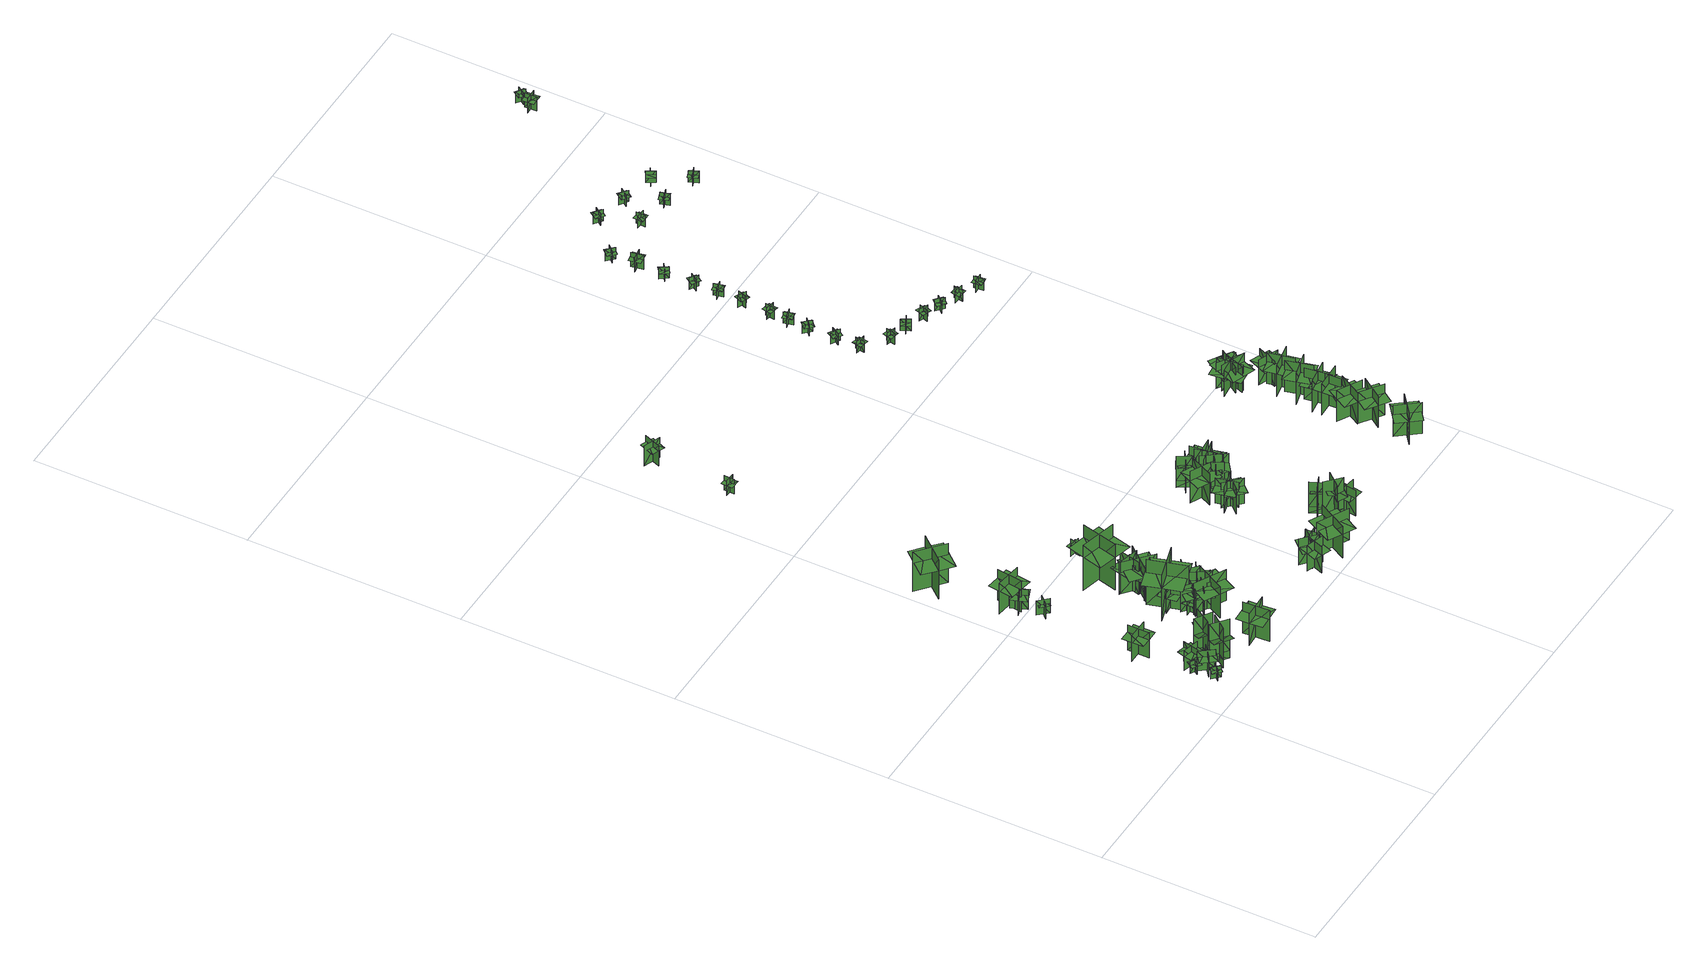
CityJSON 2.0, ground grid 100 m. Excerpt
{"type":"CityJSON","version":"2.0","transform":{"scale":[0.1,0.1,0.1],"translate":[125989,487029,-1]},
"CityObjects":{
"tree1":{"type":"SolitaryVegetationObject","geometry":[{"type":"MultiSurface","lod":"1","boundaries":[[[0,1,2]],[[0,2,3]],[[4,5,6]],[[4,6,7]],[[8,9,10]],[[8,10,11]],[[8,11,12]],[[8,12,13]]]}]},
"tree2":{"type":"SolitaryVegetationObject","geometry":[{"type":"MultiSurface","lod":"1","boundaries":[[[14,15,16]],[[14,16,17]],[[18,19,20]],[[18,20,21]],[[22,23,24]],[[22,24,25]],[[22,25,26]],[[22,26,27]]]}]},
"tree3":{"type":"SolitaryVegetationObject","geometry":[{"type":"MultiSurface","lod":"1","boundaries":[[[28,29,30]],[[28,30,31]],[[32,33,34]],[[32,34,35]],[[36,37,38]],[[36,38,39]],[[36,39,40]],[[36,40,41]]]}]},
"tree4":{"type":"SolitaryVegetationObject","geometry":[{"type":"MultiSurface","lod":"1","boundaries":[[[42,43,44]],[[42,44,45]],[[46,47,48]],[[46,48,49]],[[50,51,52]],[[50,52,53]],[[50,53,54]],[[50,54,55]]]}]},
"tree5":{"type":"SolitaryVegetationObject","geometry":[{"type":"MultiSurface","lod":"1","boundaries":[[[56,57,58]],[[56,58,59]],[[60,61,62]],[[60,62,63]],[[64,65,66]],[[64,66,67]],[[64,67,68]],[[64,68,69]]]}]},
"tree6":{"type":"SolitaryVegetationObject","geometry":[{"type":"MultiSurface","lod":"1","boundaries":[[[70,71,72]],[[70,72,73]],[[74,75,76]],[[74,76,77]],[[78,79,75]],[[78,75,74]],[[80,81,71]],[[80,71,70]],[[82,83,84]],[[82,84,85]],[[86,87,88]],[[86,88,89]]]}]},
"tree7":{"type":"SolitaryVegetationObject","geometry":[{"type":"MultiSurface","lod":"1","boundaries":[[[90,91,92]],[[90,92,93]],[[94,95,96]],[[94,96,97]],[[98,99,95]],[[98,95,94]],[[100,101,91]],[[100,91,90]],[[102,103,104]],[[102,104,105]],[[106,107,108]],[[106,108,109]]]}]},
"tree8":{"type":"SolitaryVegetationObject","geometry":[{"type":"MultiSurface","lod":"1","boundaries":[[[110,111,112]],[[110,112,113]],[[114,115,116]],[[114,116,117]],[[118,119,120]],[[118,120,121]],[[118,121,122]],[[118,122,123]]]}]},
"tree9":{"type":"SolitaryVegetationObject","geometry":[{"type":"MultiSurface","lod":"1","boundaries":[[[124,125,126]],[[124,126,127]],[[128,129,130]],[[128,130,131]],[[132,133,134]],[[132,134,135]],[[132,135,136]],[[132,136,137]]]}]},
"tree10":{"type":"SolitaryVegetationObject","geometry":[{"type":"MultiSurface","lod":"1","boundaries":[[[138,139,140]],[[138,140,141]],[[142,143,144]],[[142,144,145]],[[146,147,148]],[[146,148,149]],[[146,149,150]],[[146,150,151]]]}]},
"tree11":{"type":"SolitaryVegetationObject","geometry":[{"type":"MultiSurface","lod":"1","boundaries":[[[152,153,154]],[[152,154,155]],[[156,157,158]],[[156,158,159]],[[160,161,162]],[[160,162,163]],[[160,163,164]],[[160,164,165]]]}]},
"tree12":{"type":"SolitaryVegetationObject","geometry":[{"type":"MultiSurface","lod":"1","boundaries":[[[166,167,168]],[[166,168,169]],[[170,171,172]],[[170,172,173]],[[174,175,176]],[[174,176,177]],[[174,177,178]],[[174,178,179]]]}]},
"tree13":{"type":"SolitaryVegetationObject","geometry":[{"type":"MultiSurface","lod":"1","boundaries":[[[180,181,182]],[[180,182,183]],[[184,185,186]],[[184,186,187]],[[188,189,190]],[[188,190,191]],[[188,192,193]],[[188,193,189]]]}]},
"tree14":{"type":"SolitaryVegetationObject","geometry":[{"type":"MultiSurface","lod":"1","boundaries":[[[194,195,196]],[[194,196,197]],[[198,199,200]],[[198,200,201]],[[202,203,204]],[[202,204,205]],[[202,206,207]],[[202,207,203]]]}]},
"tree15":{"type":"SolitaryVegetationObject","geometry":[{"type":"MultiSurface","lod":"1","boundaries":[[[208,209,210]],[[208,210,211]],[[212,213,214]],[[212,214,215]],[[216,217,218]],[[216,218,219]],[[216,219,220]],[[216,220,221]]]}]},
"tree16":{"type":"SolitaryVegetationObject","geometry":[{"type":"MultiSurface","lod":"1","boundaries":[[[222,223,224]],[[222,224,225]],[[226,227,228]],[[226,228,229]],[[230,231,232]],[[230,232,233]],[[230,233,234]],[[230,234,235]]]}]},
"tree17":{"type":"SolitaryVegetationObject","geometry":[{"type":"MultiSurface","lod":"1","boundaries":[[[236,237,238]],[[236,238,239]],[[240,241,242]],[[240,242,243]],[[244,245,246]],[[244,246,247]],[[244,247,248]],[[244,248,249]]]}]},
"tree18":{"type":"SolitaryVegetationObject","geometry":[{"type":"MultiSurface","lod":"1","boundaries":[[[250,251,252]],[[250,252,253]],[[254,255,256]],[[254,256,257]],[[258,259,260]],[[258,260,261]],[[258,262,263]],[[258,263,259]]]}]},
"tree19":{"type":"SolitaryVegetationObject","geometry":[{"type":"MultiSurface","lod":"1","boundaries":[[[264,265,266]],[[264,266,267]],[[268,269,270]],[[268,270,271]],[[272,273,274]],[[272,274,275]],[[272,275,276]],[[272,276,277]]]}]},
"tree20":{"type":"SolitaryVegetationObject","geometry":[{"type":"MultiSurface","lod":"1","boundaries":[[[278,279,280]],[[278,280,281]],[[282,283,284]],[[282,284,285]],[[286,287,288]],[[286,288,289]],[[286,290,291]],[[286,291,287]]]}]},
"tree21":{"type":"SolitaryVegetationObject","geometry":[{"type":"MultiSurface","lod":"1","boundaries":[[[292,293,294]],[[292,294,295]],[[296,297,298]],[[296,298,299]],[[300,301,302]],[[300,302,303]],[[300,303,304]],[[300,304,305]]]}]},
"tree22":{"type":"SolitaryVegetationObject","geometry":[{"type":"MultiSurface","lod":"1","boundaries":[[[306,307,308]],[[306,308,309]],[[310,311,312]],[[310,312,313]],[[314,315,316]],[[314,316,317]],[[314,317,318]],[[314,318,319]]]}]},
"tree23":{"type":"SolitaryVegetationObject","geometry":[{"type":"MultiSurface","lod":"1","boundaries":[[[320,321,322]],[[320,322,323]],[[324,325,326]],[[324,326,327]],[[328,329,330]],[[328,330,331]],[[328,331,332]],[[328,332,333]]]}]},
"tree24":{"type":"SolitaryVegetationObject","geometry":[{"type":"MultiSurface","lod":"1","boundaries":[[[334,335,336]],[[334,336,337]],[[338,339,340]],[[338,340,341]],[[342,343,344]],[[342,344,345]],[[342,345,346]],[[342,346,347]]]}]},
"tree25":{"type":"SolitaryVegetationObject","geometry":[{"type":"MultiSurface","lod":"1","boundaries":[[[348,349,350]],[[348,350,351]],[[352,353,354]],[[352,354,355]],[[356,357,358]],[[356,358,359]],[[356,360,361]],[[356,361,357]]]}]},
"tree26":{"type":"SolitaryVegetationObject","geometry":[{"type":"MultiSurface","lod":"1","boundaries":[[[362,363,364]],[[362,364,365]],[[366,367,368]],[[366,368,369]],[[370,371,372]],[[370,372,373]],[[370,373,374]],[[370,374,375]]]}]},
"tree27":{"type":"SolitaryVegetationObject","geometry":[{"type":"MultiSurface","lod":"1","boundaries":[[[376,377,378]],[[376,378,379]],[[380,381,382]],[[380,382,383]],[[384,385,386]],[[384,386,387]],[[384,388,389]],[[384,389,385]]]}]},
"tree28":{"type":"SolitaryVegetationObject","geometry":[{"type":"MultiSurface","lod":"1","boundaries":[[[390,391,392]],[[390,392,393]],[[394,395,396]],[[394,396,397]],[[398,399,400]],[[398,400,401]],[[398,401,402]],[[398,402,403]]]}]},
"tree29":{"type":"SolitaryVegetationObject","geometry":[{"type":"MultiSurface","lod":"1","boundaries":[[[404,405,406]],[[404,406,407]],[[408,409,410]],[[408,410,411]],[[412,413,414]],[[412,414,415]],[[412,415,416]],[[412,416,417]]]}]},
"tree30":{"type":"SolitaryVegetationObject","geometry":[{"type":"MultiSurface","lod":"1","boundaries":[[[418,419,420]],[[418,420,421]],[[422,423,424]],[[422,424,425]],[[426,427,428]],[[426,428,429]],[[426,430,431]],[[426,431,427]]]}]},
"tree31":{"type":"SolitaryVegetationObject","geometry":[{"type":"MultiSurface","lod":"1","boundaries":[[[432,433,434]],[[432,434,435]],[[436,437,438]],[[436,438,439]],[[440,441,442]],[[440,442,443]],[[440,444,445]],[[440,445,441]]]}]},
"tree32":{"type":"SolitaryVegetationObject","geometry":[{"type":"MultiSurface","lod":"1","boundaries":[[[446,447,448]],[[446,448,449]],[[450,451,452]],[[450,452,453]],[[454,455,456]],[[454,456,457]],[[454,458,459]],[[454,459,455]]]}]},
"tree33":{"type":"SolitaryVegetationObject","geometry":[{"type":"MultiSurface","lod":"1","boundaries":[[[460,461,462]],[[460,462,463]],[[464,465,466]],[[464,466,467]],[[468,469,470]],[[468,470,471]],[[468,472,473]],[[468,473,469]]]}]},
"tree34":{"type":"SolitaryVegetationObject","geometry":[{"type":"MultiSurface","lod":"1","boundaries":[[[474,475,476]],[[474,476,477]],[[478,479,480]],[[478,480,481]],[[482,483,484]],[[482,484,485]],[[482,486,487]],[[482,487,483]]]}]},
"tree35":{"type":"SolitaryVegetationObject","geometry":[{"type":"MultiSurface","lod":"1","boundaries":[[[488,489,490]],[[488,490,491]],[[492,493,494]],[[492,494,495]],[[496,497,498]],[[496,498,499]],[[496,499,500]],[[496,500,501]]]}]},
"tree36":{"type":"SolitaryVegetationObject","geometry":[{"type":"MultiSurface","lod":"1","boundaries":[[[502,503,504]],[[502,504,505]],[[506,507,508]],[[506,508,509]],[[510,511,512]],[[510,512,513]],[[510,513,514]],[[510,514,515]]]}]},
"tree37":{"type":"SolitaryVegetationObject","geometry":[{"type":"MultiSurface","lod":"1","boundaries":[[[516,517,518]],[[516,518,519]],[[520,521,522]],[[520,522,523]],[[524,525,526]],[[524,526,527]],[[524,527,528]],[[524,528,529]]]}]},
"tree38":{"type":"SolitaryVegetationObject","geometry":[{"type":"MultiSurface","lod":"1","boundaries":[[[530,531,532]],[[530,532,533]],[[534,535,536]],[[534,536,537]],[[538,539,535]],[[538,535,534]],[[540,541,531]],[[540,531,530]],[[542,543,544]],[[542,544,545]],[[546,547,548]],[[546,548,549]]]}]},
"tree39":{"type":"SolitaryVegetationObject","geometry":[{"type":"MultiSurface","lod":"1","boundaries":[[[550,551,552]],[[550,552,553]],[[554,555,556]],[[554,556,557]],[[558,559,560]],[[558,560,561]],[[558,561,562]],[[558,562,563]]]}]},
"tree40":{"type":"SolitaryVegetationObject","geometry":[{"type":"MultiSurface","lod":"1","boundaries":[[[564,565,566]],[[564,566,567]],[[568,569,570]],[[568,570,571]],[[572,573,569]],[[572,569,568]],[[574,575,565]],[[574,565,564]],[[576,577,578]],[[576,578,579]],[[580,581,582]],[[580,582,583]]]}]},
"tree41":{"type":"SolitaryVegetationObject","geometry":[{"type":"MultiSurface","lod":"1","boundaries":[[[584,585,586]],[[584,586,587]],[[588,589,590]],[[588,590,591]],[[592,593,589]],[[592,589,588]],[[594,595,585]],[[594,585,584]],[[596,597,598]],[[596,598,599]],[[600,601,602]],[[600,602,603]]]}]},
"tree42":{"type":"SolitaryVegetationObject","geometry":[{"type":"MultiSurface","lod":"1","boundaries":[[[604,605,606]],[[604,606,607]],[[608,609,610]],[[608,610,611]],[[612,613,614]],[[612,614,615]],[[612,615,616]],[[612,616,617]]]}]},
"tree43":{"type":"SolitaryVegetationObject","geometry":[{"type":"MultiSurface","lod":"1","boundaries":[[[618,619,620]],[[618,620,621]],[[622,623,624]],[[622,624,625]],[[626,627,623]],[[626,623,622]],[[628,629,619]],[[628,619,618]],[[630,631,632]],[[630,632,633]],[[634,635,636]],[[634,636,637]]]}]},
"tree44":{"type":"SolitaryVegetationObject","geometry":[{"type":"MultiSurface","lod":"1","boundaries":[[[638,639,640]],[[638,640,641]],[[642,643,644]],[[642,644,645]],[[646,647,648]],[[646,648,649]],[[646,649,650]],[[646,650,651]]]}]},
"tree45":{"type":"SolitaryVegetationObject","geometry":[{"type":"MultiSurface","lod":"1","boundaries":[[[652,653,654]],[[652,654,655]],[[656,657,658]],[[656,658,659]],[[660,661,662]],[[660,662,663]],[[660,663,664]],[[660,664,665]]]}]},
"tree46":{"type":"SolitaryVegetationObject","geometry":[{"type":"MultiSurface","lod":"1","boundaries":[[[666,667,668]],[[666,668,669]],[[670,671,672]],[[670,672,673]],[[674,675,676]],[[674,676,677]],[[674,677,678]],[[674,678,679]]]}]},
"tree47":{"type":"SolitaryVegetationObject","geometry":[{"type":"MultiSurface","lod":"1","boundaries":[[[680,681,682]],[[680,682,683]],[[684,685,686]],[[684,686,687]],[[688,689,690]],[[688,690,691]],[[688,691,692]],[[688,692,693]]]}]},
"tree48":{"type":"SolitaryVegetationObject","geometry":[{"type":"MultiSurface","lod":"1","boundaries":[[[694,695,696]],[[694,696,697]],[[698,699,700]],[[698,700,701]],[[702,703,704]],[[702,704,705]],[[702,705,706]],[[702,706,707]]]}]},
"tree49":{"type":"SolitaryVegetationObject","geometry":[{"type":"MultiSurface","lod":"1","boundaries":[[[708,709,710]],[[708,710,711]],[[712,713,714]],[[712,714,715]],[[716,717,718]],[[716,718,719]],[[716,719,720]],[[716,720,721]]]}]},
"tree50":{"type":"SolitaryVegetationObject","geometry":[{"type":"MultiSurface","lod":"1","boundaries":[[[722,723,724]],[[722,724,725]],[[726,727,728]],[[726,728,729]],[[730,731,732]],[[730,732,733]],[[730,733,734]],[[730,734,735]]]}]},
"tree51":{"type":"SolitaryVegetationObject","geometry":[{"type":"MultiSurface","lod":"1","boundaries":[[[736,737,738]],[[736,738,739]],[[740,741,742]],[[740,742,743]],[[744,745,746]],[[744,746,747]],[[744,747,748]],[[744,748,749]]]}]},
"tree52":{"type":"SolitaryVegetationObject","geometry":[{"type":"MultiSurface","lod":"1","boundaries":[[[750,751,752]],[[750,752,753]],[[754,755,756]],[[754,756,757]],[[758,759,760]],[[758,760,761]],[[758,761,762]],[[758,762,763]]]}]},
"tree53":{"type":"SolitaryVegetationObject","geometry":[{"type":"MultiSurface","lod":"1","boundaries":[[[764,765,766]],[[764,766,767]],[[768,769,770]],[[768,770,771]],[[772,773,774]],[[772,774,775]],[[772,775,776]],[[772,776,777]]]}]},
"tree54":{"type":"SolitaryVegetationObject","geometry":[{"type":"MultiSurface","lod":"1","boundaries":[[[778,779,780]],[[778,780,781]],[[782,783,784]],[[782,784,785]],[[786,787,788]],[[786,788,789]],[[786,789,790]],[[786,790,791]]]}]},
"tree55":{"type":"SolitaryVegetationObject","geometry":[{"type":"MultiSurface","lod":"1","boundaries":[[[792,793,794]],[[792,794,795]],[[796,797,798]],[[796,798,799]],[[800,801,802]],[[800,802,803]],[[800,803,804]],[[800,804,805]]]}]},
"tree56":{"type":"SolitaryVegetationObject","geometry":[{"type":"MultiSurface","lod":"1","boundaries":[[[806,807,808]],[[806,808,809]],[[810,811,812]],[[810,812,813]],[[814,815,816]],[[814,816,817]],[[814,817,818]],[[814,818,819]]]}]},
"tree57":{"type":"SolitaryVegetationObject","geometry":[{"type":"MultiSurface","lod":"1","boundaries":[[[820,821,822]],[[820,822,823]],[[824,825,826]],[[824,826,827]],[[828,829,830]],[[828,830,831]],[[828,831,832]],[[828,832,833]]]}]},
"tree58":{"type":"SolitaryVegetationObject","geometry":[{"type":"MultiSurface","lod":"1","boundaries":[[[834,835,836]],[[834,836,837]],[[838,839,840]],[[838,840,841]],[[842,843,844]],[[842,844,845]],[[842,845,846]],[[842,846,847]]]}]},
"tree59":{"type":"SolitaryVegetationObject","geometry":[{"type":"MultiSurface","lod":"1","boundaries":[[[848,849,850]],[[848,850,851]],[[852,853,854]],[[852,854,855]],[[856,857,858]],[[856,858,859]],[[856,859,860]],[[856,860,861]]]}]},
"tree60":{"type":"SolitaryVegetationObject","geometry":[{"type":"MultiSurface","lod":"1","boundaries":[[[862,863,864]],[[862,864,865]],[[866,867,868]],[[866,868,869]],[[870,871,872]],[[870,872,873]],[[870,873,874]],[[870,874,875]]]}]},
"tree61":{"type":"SolitaryVegetationObject","geometry":[{"type":"MultiSurface","lod":"1","boundaries":[[[876,877,878]],[[876,878,879]],[[880,881,882]],[[880,882,883]],[[884,885,886]],[[884,886,887]],[[884,887,888]],[[884,888,889]]]}]},
"tree62":{"type":"SolitaryVegetationObject","geometry":[{"type":"MultiSurface","lod":"1","boundaries":[[[890,891,892]],[[890,892,893]],[[894,895,896]],[[894,896,897]],[[898,899,900]],[[898,900,901]],[[898,901,902]],[[898,902,903]]]}]},
"tree63":{"type":"SolitaryVegetationObject","geometry":[{"type":"MultiSurface","lod":"1","boundaries":[[[904,905,906]],[[904,906,907]],[[908,909,910]],[[908,910,911]],[[912,913,914]],[[912,914,915]],[[912,915,916]],[[912,916,917]]]}]},
"tree64":{"type":"SolitaryVegetationObject","geometry":[{"type":"MultiSurface","lod":"1","boundaries":[[[918,919,920]],[[918,920,921]],[[922,923,924]],[[922,924,925]],[[926,927,928]],[[926,928,929]],[[926,929,930]],[[926,930,931]]]}]},
"tree65":{"type":"SolitaryVegetationObject","geometry":[{"type":"MultiSurface","lod":"1","boundaries":[[[932,933,934]],[[932,934,935]],[[936,937,938]],[[936,938,939]],[[940,941,942]],[[940,942,943]],[[940,943,944]],[[940,944,945]]]}]},
"tree66":{"type":"SolitaryVegetationObject","geometry":[{"type":"MultiSurface","lod":"1","boundaries":[[[946,947,948]],[[946,948,949]],[[950,951,952]],[[950,952,953]],[[954,955,956]],[[954,956,957]],[[954,957,958]],[[954,958,959]]]}]},
"tree67":{"type":"SolitaryVegetationObject","geometry":[{"type":"MultiSurface","lod":"1","boundaries":[[[960,961,962]],[[960,962,963]],[[964,965,966]],[[964,966,967]],[[968,969,970]],[[968,970,971]],[[968,971,972]],[[968,972,973]]]}]},
"tree68":{"type":"SolitaryVegetationObject","geometry":[{"type":"MultiSurface","lod":"1","boundaries":[[[974,975,976]],[[974,976,977]],[[978,979,980]],[[978,980,981]],[[982,983,984]],[[982,984,985]],[[982,985,986]],[[982,986,987]]]}]},
"tree69":{"type":"SolitaryVegetationObject","geometry":[{"type":"MultiSurface","lod":"1","boundaries":[[[988,989,990]],[[988,990,991]],[[992,993,994]],[[992,994,995]],[[996,997,998]],[[996,998,999]],[[996,999,1000]],[[996,1000,1001]]]}]},
"tree70":{"type":"SolitaryVegetationObject","geometry":[{"type":"MultiSurface","lod":"1","boundaries":[[[1002,1003,1004]],[[1002,1004,1005]],[[1006,1007,1008]],[[1006,1008,1009]],[[1010,1011,1012]],[[1010,1012,1013]],[[1010,1013,1014]],[[1010,1014,1015]]]}]},
"tree71":{"type":"SolitaryVegetationObject","geometry":[{"type":"MultiSurface","lod":"1","boundaries":[[[1016,1017,1018]],[[1016,1018,1019]],[[1020,1021,1022]],[[1020,1022,1023]],[[1024,1025,1026]],[[1024,1026,1027]],[[1024,1027,1028]],[[1024,1028,1029]]]}]},
"tree72":{"type":"SolitaryVegetationObject","geometry":[{"type":"MultiSurface","lod":"1","boundaries":[[[1030,1031,1032]],[[1030,1032,1033]],[[1034,1035,1036]],[[1034,1036,1037]],[[1038,1039,1040]],[[1038,1040,1041]],[[1038,1041,1042]],[[1038,1042,1043]]]}]},
"tree73":{"type":"SolitaryVegetationObject","geometry":[{"type":"MultiSurface","lod":"1","boundaries":[[[1044,1045,1046]],[[1044,1046,1047]],[[1048,1049,1050]],[[1048,1050,1051]],[[1052,1053,1054]],[[1052,1054,1055]],[[1052,1055,1056]],[[1052,1056,1057]]]}]},
"tree74":{"type":"SolitaryVegetationObject","geometry":[{"type":"MultiSurface","lod":"1","boundaries":[[[1058,1059,1060]],[[1058,1060,1061]],[[1062,1063,1064]],[[1062,1064,1065]],[[1066,1067,1068]],[[1066,1068,1069]],[[1066,1069,1070]],[[1066,1070,1071]]]}]},
"tree75":{"type":"SolitaryVegetationObject","geometry":[{"type":"MultiSurface","lod":"1","boundaries":[[[1072,1073,1074]],[[1072,1074,1075]],[[1076,1077,1078]],[[1076,1078,1079]],[[1080,1081,1082]],[[1080,1082,1083]],[[1080,1083,1084]],[[1080,1084,1085]]]}]},
"tree76":{"type":"SolitaryVegetationObject","geometry":[{"type":"MultiSurface","lod":"1","boundaries":[[[1086,1087,1088]],[[1086,1088,1089]],[[1090,1091,1092]],[[1090,1092,1093]],[[1094,1095,1096]],[[1094,1096,1097]],[[1094,1097,1098]],[[1094,1098,1099]]]}]},
"tree77":{"type":"SolitaryVegetationObject","geometry":[{"type":"MultiSurface","lod":"1","boundaries":[[[1100,1101,1102]],[[1100,1102,1103]],[[1104,1105,1106]],[[1104,1106,1107]],[[1108,1109,1110]],[[1108,1110,1111]],[[1108,1111,1112]],[[1108,1112,1113]]]}]},
"tree78":{"type":"SolitaryVegetationObject","geometry":[{"type":"MultiSurface","lod":"1","boundaries":[[[1114,1115,1116]],[[1114,1116,1117]],[[1118,1119,1120]],[[1118,1120,1121]],[[1122,1123,1124]],[[1122,1124,1125]],[[1122,1125,1126]],[[1122,1126,1127]]]}]},
"tree79":{"type":"SolitaryVegetationObject","geometry":[{"type":"MultiSurface","lod":"1","boundaries":[[[1128,1129,1130]],[[1128,1130,1131]],[[1132,1133,1134]],[[1132,1134,1135]],[[1136,1137,1138]],[[1136,1138,1139]],[[1136,1139,1140]],[[1136,1140,1141]]]}]},
"tree80":{"type":"SolitaryVegetationObject","geometry":[{"type":"MultiSurface","lod":"1","boundaries":[[[1142,1143,1144]],[[1142,1144,1145]],[[1146,1147,1148]],[[1146,1148,1149]],[[1150,1151,1152]],[[1150,1152,1153]],[[1150,1153,1154]],[[1150,1154,1155]]]}]},
"tree81":{"type":"SolitaryVegetationObject","geometry":[{"type":"MultiSurface","lod":"1","boundaries":[[[1156,1157,1158]],[[1156,1158,1159]],[[1160,1161,1162]],[[1160,1162,1163]],[[1164,1165,1166]],[[1164,1166,1167]],[[1164,1167,1168]],[[1164,1168,1169]]]}]},
"tree82":{"type":"SolitaryVegetationObject","geometry":[{"type":"MultiSurface","lod":"1","boundaries":[[[1170,1171,1172]],[[1170,1172,1173]],[[1174,1175,1176]],[[1174,1176,1177]],[[1178,1179,1180]],[[1178,1180,1181]],[[1178,1181,1182]],[[1178,1182,1183]]]}]}
},
"vertices":[
[166,109,21],[197,141,21],[197,141,83],[166,109,83],[195,109,21],[164,140,21],[164,140,83],[195,109,83],[195,109,66],[211,125,66],[179,156,66],[164,140,66],[148,125,66],[180,94,66],
[155,231,20],[193,207,20],[193,207,81],[155,231,81],[162,202,20],[185,239,20],[185,239,81],[162,202,81],[162,202,64],[181,190,64],[204,228,64],[185,239,64],[166,251,64],[143,214,64],
[227,151,21],[179,212,21],[179,212,129],[227,151,129],[233,202,21],[172,154,21],[172,154,129],[233,202,129],[233,202,98],[209,232,98],[148,185,98],[172,154,98],[196,124,98],[257,171,98],
[190,215,19],[209,291,19],[209,291,127],[190,215,127],[234,242,19],[159,261,19],[159,261,127],[234,242,127],[234,242,97],[244,279,97],[169,298,97],[159,261,97],[150,223,97],[225,204,97],
[206,478,16],[106,477,16],[106,477,154],[206,478,154],[159,525,16],[159,425,16],[159,425,154],[159,525,154],[159,525,116],[109,525,116],[110,425,116],[159,425,116],[209,425,116],[209,525,116],
[316,136,62],[244,190,62],[245,192,233],[317,137,233],[307,203,63],[252,131,63],[253,131,233],[308,203,233],[308,203,17],[253,131,17],[317,137,17],[245,192,17],[316,136,145],[244,191,145],[216,154,162],[289,100,162],[254,184,172],[309,143,172],[329,170,182],[275,211,182],
[319,215,63],[243,264,63],[244,265,233],[320,217,233],[305,282,63],[256,206,63],[257,206,233],[306,282,233],[306,282,18],[257,206,18],[320,217,18],[244,265,18],[320,216,146],[243,265,146],[219,226,162],[295,177,162],[254,258,173],[311,222,173],[330,251,182],[272,287,182],
[201,913,19],[161,955,19],[161,955,97],[201,913,97],[201,951,19],[201,951,97],[160,910,97],[160,910,19],[201,951,73],[185,968,73],[151,936,73],[168,918,73],[185,901,73],[218,933,73],
[178,1002,16],[150,1074,16],[150,1074,124],[178,1002,124],[199,1049,16],[127,1020,16],[127,1020,124],[199,1049,124],[199,1049,94],[185,1085,94],[113,1056,94],[127,1020,94],[141,984,94],[213,1013,94],
[218,1077,14],[97,1093,14],[97,1093,183],[218,1077,183],[169,1141,14],[153,1021,14],[153,1021,183],[169,1141,183],[169,1141,136],[108,1149,136],[92,1029,136],[153,1021,136],[213,1013,136],[229,1134,136],
[480,167,15],[488,45,15],[488,45,184],[480,167,184],[426,106,15],[547,114,15],[547,114,184],[426,106,184],[426,106,137],[430,46,137],[551,53,137],[547,114,137],[544,175,137],[422,167,137],
[170,1372,9],[52,1473,9],[52,1473,224],[170,1372,224],[163,1475,9],[62,1357,9],[62,1357,224],[163,1475,224],[163,1475,164],[104,1525,164],[3,1407,164],[62,1357,164],[121,1307,164],[221,1425,164],
[498,116,17],[552,155,17],[552,155,128],[498,116,128],[548,108,17],[510,162,17],[510,162,128],[548,108,128],[548,108,92],[510,162,92],[480,141,92],[519,87,92],[578,129,92],[540,183,92],
[484,390,21],[482,437,21],[482,437,100],[484,390,100],[508,417,21],[461,415,21],[461,415,100],[508,417,100],[508,417,74],[461,415,74],[462,389,74],[509,391,74],[507,443,74],[460,441,74],
[464,447,21],[544,381,21],[544,381,161],[464,447,161],[470,381,21],[470,381,161],[537,462,161],[537,462,21],[470,381,117],[504,353,117],[557,418,117],[523,445,117],[490,473,117],[437,408,117],
[439,595,17],[489,425,17],[489,425,263],[439,595,263],[382,491,17],[552,542,17],[552,542,263],[382,491,263],[382,491,194],[407,406,194],[577,457,194],[552,542,194],[526,627,194],[357,576,194],
[473,551,19],[483,451,19],[483,451,127],[473,551,127],[428,495,19],[528,505,19],[528,505,127],[428,495,127],[432,496,97],[436,452,97],[528,461,97],[524,505,97],[520,548,97],[428,539,97],
[485,350,20],[551,404,20],[551,404,162],[485,350,162],[550,344,20],[496,410,20],[496,410,162],[550,344,162],[550,344,116],[496,410,116],[460,381,116],[514,314,116],[586,374,116],[532,440,116],
[583,429,20],[511,289,20],[511,289,191],[583,429,191],[476,394,20],[616,321,20],[616,321,191],[476,394,191],[482,391,144],[450,330,144],[579,263,144],[611,324,144],[642,385,144],[514,452,144],
[542,469,22],[520,406,22],[520,406,132],[542,469,132],[496,447,22],[559,425,22],[559,425,132],[496,447,132],[496,447,96],[559,425,96],[571,459,96],[508,481,96],[484,413,96],[547,390,96],
[513,468,19],[578,365,19],[578,365,189],[513,468,189],[495,389,19],[598,453,19],[598,453,189],[495,389,189],[495,389,141],[527,337,141],[630,402,141],[598,453,141],[566,505,141],[463,440,141],
[578,512,22],[484,426,22],[484,426,192],[578,512,192],[496,515,22],[496,515,192],[583,421,192],[583,421,22],[496,515,138],[457,479,138],[526,404,138],[565,440,138],[604,476,138],[535,551,138],
[449,611,23],[550,641,23],[550,641,163],[449,611,163],[508,579,23],[508,579,163],[479,680,163],[479,680,23],[508,579,119],[550,592,119],[526,672,119],[485,659,119],[443,647,119],[466,567,119],
[512,567,21],[540,471,21],[540,471,160],[512,567,160],[480,509,21],[576,536,21],[576,536,160],[480,509,160],[480,509,121],[494,461,121],[589,488,121],[576,536,121],[562,584,121],[466,557,121],
[435,719,20],[536,694,20],[536,694,194],[435,719,194],[476,651,20],[502,752,20],[502,752,194],[476,651,194],[476,651,137],[502,752,137],[447,766,137],[421,665,137],[532,637,137],[557,738,137],
[440,717,21],[560,614,21],[560,614,192],[440,717,192],[450,605,21],[553,724,21],[553,724,192],[450,605,192],[454,610,144],[506,565,144],[601,674,144],[549,719,144],[496,764,144],[402,655,144],
[457,711,21],[534,674,21],[534,674,163],[457,711,163],[479,649,21],[516,726,21],[516,726,163],[479,649,163],[479,649,117],[516,726,117],[474,747,117],[437,670,117],[520,629,117],[558,706,117],
[558,819,18],[387,862,18],[387,862,265],[558,819,265],[499,921,18],[455,749,18],[455,749,265],[499,921,265],[499,921,196],[413,942,196],[369,771,196],[455,749,196],[541,727,196],[584,899,196],
[584,994,28],[534,1003,28],[534,1003,92],[584,994,92],[566,1019,28],[566,1019,92],[557,970,92],[557,970,28],[566,1019,70],[540,1024,70],[531,975,70],[557,970,70],[584,965,70],[593,1015,70],
[210,2442,20],[209,2395,20],[209,2395,99],[210,2442,99],[184,2417,20],[231,2415,20],[231,2415,99],[184,2417,99],[184,2417,73],[231,2415,73],[232,2441,73],[185,2443,73],[183,2391,73],[231,2390,73],
[954,61,22],[983,141,22],[983,141,164],[954,61,164],[1013,89,22],[933,118,22],[933,118,164],[1013,89,164],[1013,89,118],[933,118,118],[917,74,118],[998,45,118],[1029,133,118],[949,162,118],
[1017,171,22],[960,107,22],[960,107,164],[1017,171,164],[951,167,22],[1015,110,22],[1015,110,164],[951,167,164],[951,167,118],[1015,110,118],[1046,145,118],[982,202,118],[920,132,118],[985,75,118],
[246,2831,11],[216,2754,11],[216,2754,121],[246,2831,121],[187,2804,11],[263,2774,11],[263,2774,121],[187,2804,121],[244,2824,92],[216,2754,92],[246,2742,92],[274,2812,92],[213,2836,92],[186,2766,92],
[1016,159,17],[1082,166,17],[1082,166,128],[1016,159,128],[1056,127,17],[1049,193,17],[1049,193,128],[1056,127,128],[1056,127,92],[1049,193,92],[1013,189,92],[1020,123,92],[1092,131,92],[1085,197,92],
[1192,67,14],[1053,141,14],[1053,141,185],[1192,67,185],[1158,174,14],[1084,35,14],[1084,35,185],[1158,174,185],[1155,168,137],[1094,201,137],[1026,73,137],[1087,41,137],[1148,8,137],[1215,136,137],
[1084,590,19],[1181,614,19],[1181,614,157],[1084,590,157],[1141,555,19],[1117,652,19],[1117,652,157],[1141,555,157],[1141,555,118],[1189,567,118],[1165,664,118],[1117,652,118],[1068,640,118],[1092,543,118],
[1169,617,19],[1101,545,19],[1101,545,157],[1169,617,157],[1103,616,19],[1175,547,19],[1175,547,157],[1103,616,157],[1103,616,118],[1069,580,118],[1141,511,118],[1175,547,118],[1209,583,118],[1137,652,118],
[1303,217,63],[1243,149,63],[1242,150,233],[1302,218,233],[1234,213,63],[1302,153,63],[1303,153,233],[1235,214,233],[1235,214,18],[1303,153,18],[1302,218,18],[1242,150,18],[1302,217,146],[1242,150,146],[1276,119,162],[1337,187,162],[1250,159,173],[1295,210,173],[1269,233,182],[1224,182,182],
[1069,741,20],[1178,688,20],[1178,688,190],[1069,741,190],[1095,664,20],[1148,774,20],[1148,774,190],[1095,664,190],[1095,664,142],[1150,638,142],[1203,748,142],[1148,774,142],[1093,800,142],[1040,691,142],
[1260,293,46],[1290,229,46],[1289,228,180],[1259,293,180],[1241,243,46],[1306,273,46],[1306,273,180],[1241,244,180],[1241,244,10],[1306,273,10],[1259,293,10],[1289,228,10],[1260,293,111],[1289,228,111],[1322,243,124],[1293,308,124],[1285,237,132],[1262,286,132],[1238,274,140],[1260,226,140],
[1138,661,56],[1196,701,56],[1197,700,190],[1138,660,190],[1190,651,56],[1150,709,56],[1150,709,190],[1190,650,190],[1190,650,21],[1150,709,21],[1138,660,21],[1197,700,21],[1138,660,121],[1197,700,121],[1176,730,134],[1117,690,134],[1189,695,142],[1145,664,142],[1160,642,150],[1204,673,150],
[1332,114,16],[1347,218,16],[1347,218,156],[1332,114,156],[1385,155,16],[1385,155,156],[1282,169,156],[1282,169,16],[1385,155,112],[1391,198,112],[1309,210,112],[1303,166,112],[1297,123,112],[1379,112,112],
[1119,836,60],[1157,776,60],[1156,775,194],[1118,835,194],[1107,784,60],[1167,822,60],[1166,822,194],[1106,784,194],[1106,784,25],[1166,822,25],[1118,835,25],[1156,775,25],[1118,836,125],[1156,775,125],[1187,795,138],[1149,855,138],[1151,784,146],[1122,829,146],[1099,814,154],[1128,769,154],
[1253,746,18],[1157,672,18],[1157,672,187],[1253,746,187],[1173,757,18],[1247,660,18],[1247,660,187],[1173,757,187],[1173,757,139],[1125,720,139],[1198,623,139],[1247,660,139],[1295,697,139],[1222,794,139],
[1202,797,19],[1230,678,19],[1230,678,188],[1202,797,188],[1159,728,19],[1277,756,19],[1277,756,188],[1159,728,188],[1159,728,141],[1173,669,141],[1291,696,141],[1277,756,141],[1264,815,141],[1145,787,141],
[1206,822,21],[1218,701,21],[1218,701,190],[1206,822,190],[1154,760,21],[1275,772,21],[1275,772,190],[1154,760,190],[1154,760,142],[1160,700,142],[1281,711,142],[1275,772,142],[1269,832,142],[1148,821,142],
[1833,218,15],[1908,123,15],[1908,123,185],[1833,218,185],[1823,138,15],[1918,213,15],[1918,213,185],[1823,138,185],[1823,138,137],[1860,90,137],[1956,166,137],[1918,213,137],[1880,261,137],[1785,186,137],
[1204,2377,23],[1248,2370,23],[1248,2370,85],[1204,2377,85],[1221,2353,23],[1228,2397,23],[1228,2397,85],[1221,2353,85],[1221,2353,68],[1243,2349,68],[1250,2393,68],[1228,2397,68],[1207,2400,68],[1199,2357,68],
[1207,2467,26],[1230,2505,26],[1230,2505,87],[1207,2467,87],[1236,2474,26],[1198,2497,26],[1198,2497,87],[1236,2474,87],[1236,2474,70],[1247,2493,70],[1209,2516,70],[1198,2497,70],[1186,2478,70],[1225,2455,70],
[1851,298,17],[1921,398,17],[1921,398,187],[1851,298,187],[1931,312,17],[1832,382,17],[1832,382,187],[1931,312,187],[1931,312,139],[1966,361,139],[1867,431,139],[1832,382,139],[1797,332,139],[1896,262,139],
[1832,384,13],[1892,490,13],[1892,490,182],[1832,384,182],[1910,406,13],[1804,466,13],[1804,466,182],[1910,406,182],[1910,406,135],[1940,459,135],[1834,519,135],[1804,466,135],[1774,413,135],[1880,353,135],
[1231,2599,24],[1200,2631,24],[1200,2631,85],[1231,2599,85],[1232,2628,24],[1200,2598,24],[1200,2598,85],[1232,2628,85],[1232,2628,68],[1216,2644,68],[1185,2613,68],[1200,2598,68],[1216,2582,68],[1247,2613,68],
[1333,2309,25],[1323,2266,25],[1323,2266,86],[1333,2309,86],[1308,2294,25],[1351,2283,25],[1351,2283,86],[1308,2294,86],[1308,2294,69],[1303,2272,69],[1346,2262,69],[1351,2283,69],[1356,2305,69],[1313,2315,69],
[1876,485,13],[1871,607,13],[1871,607,182],[1876,485,182],[1931,545,13],[1809,540,13],[1809,540,182],[1931,545,182],[1931,545,135],[1929,605,135],[1807,601,135],[1809,540,135],[1812,479,135],[1933,484,135],
[1243,2715,24],[1200,2704,24],[1200,2704,86],[1243,2715,86],[1217,2730,24],[1228,2687,24],[1228,2687,86],[1217,2730,86],[1217,2730,69],[1196,2725,69],[1206,2682,69],[1228,2687,69],[1249,2692,69],[1239,2735,69],
[1924,599,14],[1804,581,14],[1804,581,183],[1924,599,183],[1859,648,14],[1877,527,14],[1877,527,183],[1859,648,183],[1859,648,135],[1799,638,135],[1817,518,135],[1877,527,135],[1937,537,135],[1919,657,135],
[1828,952,20],[1828,952,160],[1708,938,160],[1708,938,20],[1776,889,20],[1776,889,160],[1763,1004,160],[1763,1004,20],[1778,871,114],[1838,878,114],[1821,1021,114],[1761,1015,114],[1702,1008,114],[1718,864,114],
[1226,2816,25],[1219,2772,25],[1219,2772,86],[1226,2816,86],[1202,2799,25],[1246,2792,25],[1246,2792,86],[1202,2799,86],[1202,2799,69],[1199,2777,69],[1242,2770,69],[1246,2792,69],[1250,2814,69],[1206,2821,69],
[1729,963,21],[1729,963,160],[1842,921,160],[1842,921,21],[1804,995,21],[1804,995,160],[1763,886,160],[1763,886,21],[1810,1012,115],[1753,1033,115],[1703,897,115],[1760,877,115],[1816,856,115],[1866,991,115],
[1733,990,20],[1733,990,160],[1834,924,160],[1834,924,20],[1813,1005,20],[1813,1005,160],[1749,908,160],[1749,908,20],[1823,1020,114],[1772,1053,114],[1693,932,114],[1744,899,114],[1794,866,114],[1873,987,114],
[1890,622,14],[1860,740,14],[1860,740,183],[1890,622,183],[1932,691,14],[1814,661,14],[1814,661,183],[1932,691,183],[1932,691,136],[1917,750,136],[1799,720,136],[1814,661,136],[1829,602,136],[1947,632,136],
[1401,2258,26],[1440,2278,26],[1440,2278,88],[1401,2258,88],[1429,2249,26],[1408,2288,26],[1408,2288,88],[1429,2249,88],[1429,2249,71],[1449,2259,71],[1428,2298,71],[1408,2288,71],[1389,2277,71],[1410,2238,71],
[1891,710,14],[1868,829,14],[1868,829,183],[1891,710,183],[1937,777,14],[1818,754,14],[1818,754,183],[1937,777,183],[1937,777,135],[1926,837,135],[1806,814,135],[1818,754,135],[1829,694,135],[1949,717,135],
[1252,2923,23],[1211,2939,23],[1211,2939,85],[1252,2923,85],[1240,2950,23],[1224,2909,23],[1224,2909,85],[1240,2950,85],[1240,2950,68],[1220,2958,68],[1203,2917,68],[1224,2909,68],[1245,2901,68],[1261,2942,68],
[1839,850,17],[1931,812,17],[1931,812,155],[1839,850,155],[1864,789,17],[1902,881,17],[1902,881,155],[1864,789,155],[1864,789,116],[1911,770,116],[1948,862,116],[1902,881,116],[1856,900,116],[1818,808,116],
[1256,3048,22],[1212,3038,22],[1212,3038,84],[1256,3048,84],[1231,3064,22],[1240,3021,22],[1240,3021,84],[1231,3064,84],[1231,3064,67],[1209,3059,67],[1219,3016,67],[1240,3021,67],[1262,3025,67],[1252,3069,67],
[1242,3172,22],[1218,3136,22],[1218,3136,83],[1242,3172,83],[1213,3167,22],[1250,3142,22],[1250,3142,83],[1213,3167,83],[1213,3167,66],[1201,3148,66],[1238,3124,66],[1250,3142,66],[1262,3161,66],[1226,3185,66],
[1526,2260,27],[1509,2219,27],[1509,2219,88],[1526,2260,88],[1498,2249,27],[1539,2232,27],[1539,2232,88],[1498,2249,88],[1498,2249,71],[1490,2229,71],[1531,2212,71],[1539,2232,71],[1548,2252,71],[1507,2270,71],
[1205,3277,22],[1241,3303,22],[1241,3303,83],[1205,3277,83],[1234,3272,22],[1208,3308,22],[1208,3308,83],[1234,3272,83],[1234,3272,66],[1252,3285,66],[1226,3321,66],[1208,3308,66],[1190,3295,66],[1216,3259,66],
[1219,3444,22],[1228,3389,22],[1228,3389,99],[1219,3444,99],[1198,3414,22],[1252,3423,22],[1252,3423,99],[1198,3414,99],[1198,3414,77],[1202,3387,77],[1257,3396,77],[1252,3423,77],[1248,3450,77],[1193,3442,77],
[1610,2224,28],[1580,2191,28],[1580,2191,90],[1610,2224,90],[1580,2223,28],[1613,2193,28],[1613,2193,90],[1580,2223,90],[1580,2223,72],[1565,2206,72],[1598,2176,72],[1613,2193,72],[1628,2209,72],[1595,2239,72],
[1199,3519,23],[1229,3551,23],[1229,3551,85],[1199,3519,85],[1228,3519,23],[1196,3550,23],[1196,3550,85],[1228,3519,85],[1228,3519,67],[1244,3535,67],[1212,3566,67],[1196,3550,67],[1181,3534,67],[1213,3503,67],
[1687,2151,27],[1692,2195,27],[1692,2195,89],[1687,2151,89],[1710,2170,27],[1666,2174,27],[1666,2174,89],[1710,2170,89],[1710,2170,71],[1713,2192,71],[1669,2196,71],[1666,2174,71],[1664,2152,71],[1708,2148,71],
[1808,2136,26],[1764,2133,26],[1764,2133,87],[1808,2136,87],[1786,2156,26],[1789,2111,26],[1789,2111,87],[1786,2156,87],[1786,2156,70],[1764,2154,70],[1767,2110,70],[1789,2111,70],[1811,2113,70],[1808,2157,70],
[1378,3674,23],[1405,3710,23],[1405,3710,85],[1378,3674,85],[1407,3678,23],[1372,3705,23],[1372,3705,85],[1407,3678,85],[1407,3678,67],[1421,3696,67],[1385,3723,67],[1372,3705,67],[1359,3687,67],[1394,3661,67],
[1480,3531,24],[1436,3533,24],[1436,3533,86],[1480,3531,86],[1460,3553,24],[1458,3509,24],[1458,3509,86],[1460,3553,86],[1460,3553,68],[1438,3554,68],[1436,3510,68],[1458,3509,68],[1481,3508,68],[1482,3552,68],
[1558,3643,26],[1521,3669,26],[1521,3669,88],[1558,3643,88],[1553,3673,26],[1527,3636,26],[1527,3636,88],[1553,3673,88],[1553,3673,70],[1535,3685,70],[1509,3649,70],[1527,3636,70],[1545,3624,70],[1571,3660,70],
[1609,3526,25],[1622,3484,25],[1622,3484,87],[1609,3526,87],[1595,3500,25],[1637,3514,25],[1637,3514,87],[1595,3500,87],[1595,3500,69],[1602,3479,69],[1644,3493,69],[1637,3514,69],[1630,3535,69],[1588,3521,69],
[1720,3632,28],[1682,3609,28],[1682,3609,90],[1720,3632,90],[1692,3639,28],[1714,3601,28],[1714,3601,90],[1692,3639,90],[1692,3639,72],[1673,3628,72],[1695,3590,72],[1714,3601,72],[1733,3613,72],[1711,3651,72],
[1776,3486,32],[1793,3445,32],[1793,3445,93],[1776,3486,93],[1764,3459,32],[1805,3476,32],[1805,3476,93],[1764,3459,93],[1764,3459,76],[1773,3438,76],[1814,3455,76],[1805,3476,76],[1797,3496,76],[1756,3479,76],
[1850,4292,34],[1853,4237,34],[1853,4237,111],[1850,4292,111],[1825,4265,34],[1881,4267,34],[1881,4267,111],[1825,4265,111],[1825,4265,90],[1826,4237,90],[1882,4239,90],[1881,4267,90],[1879,4295,90],[1824,4293,90],
[1888,4309,37],[1852,4335,37],[1852,4335,98],[1888,4309,98],[1883,4338,37],[1858,4302,37],[1858,4302,98],[1883,4338,98],[1883,4338,81],[1865,4351,81],[1840,4315,81],[1858,4302,81],[1876,4289,81],[1902,4326,81]
]}
